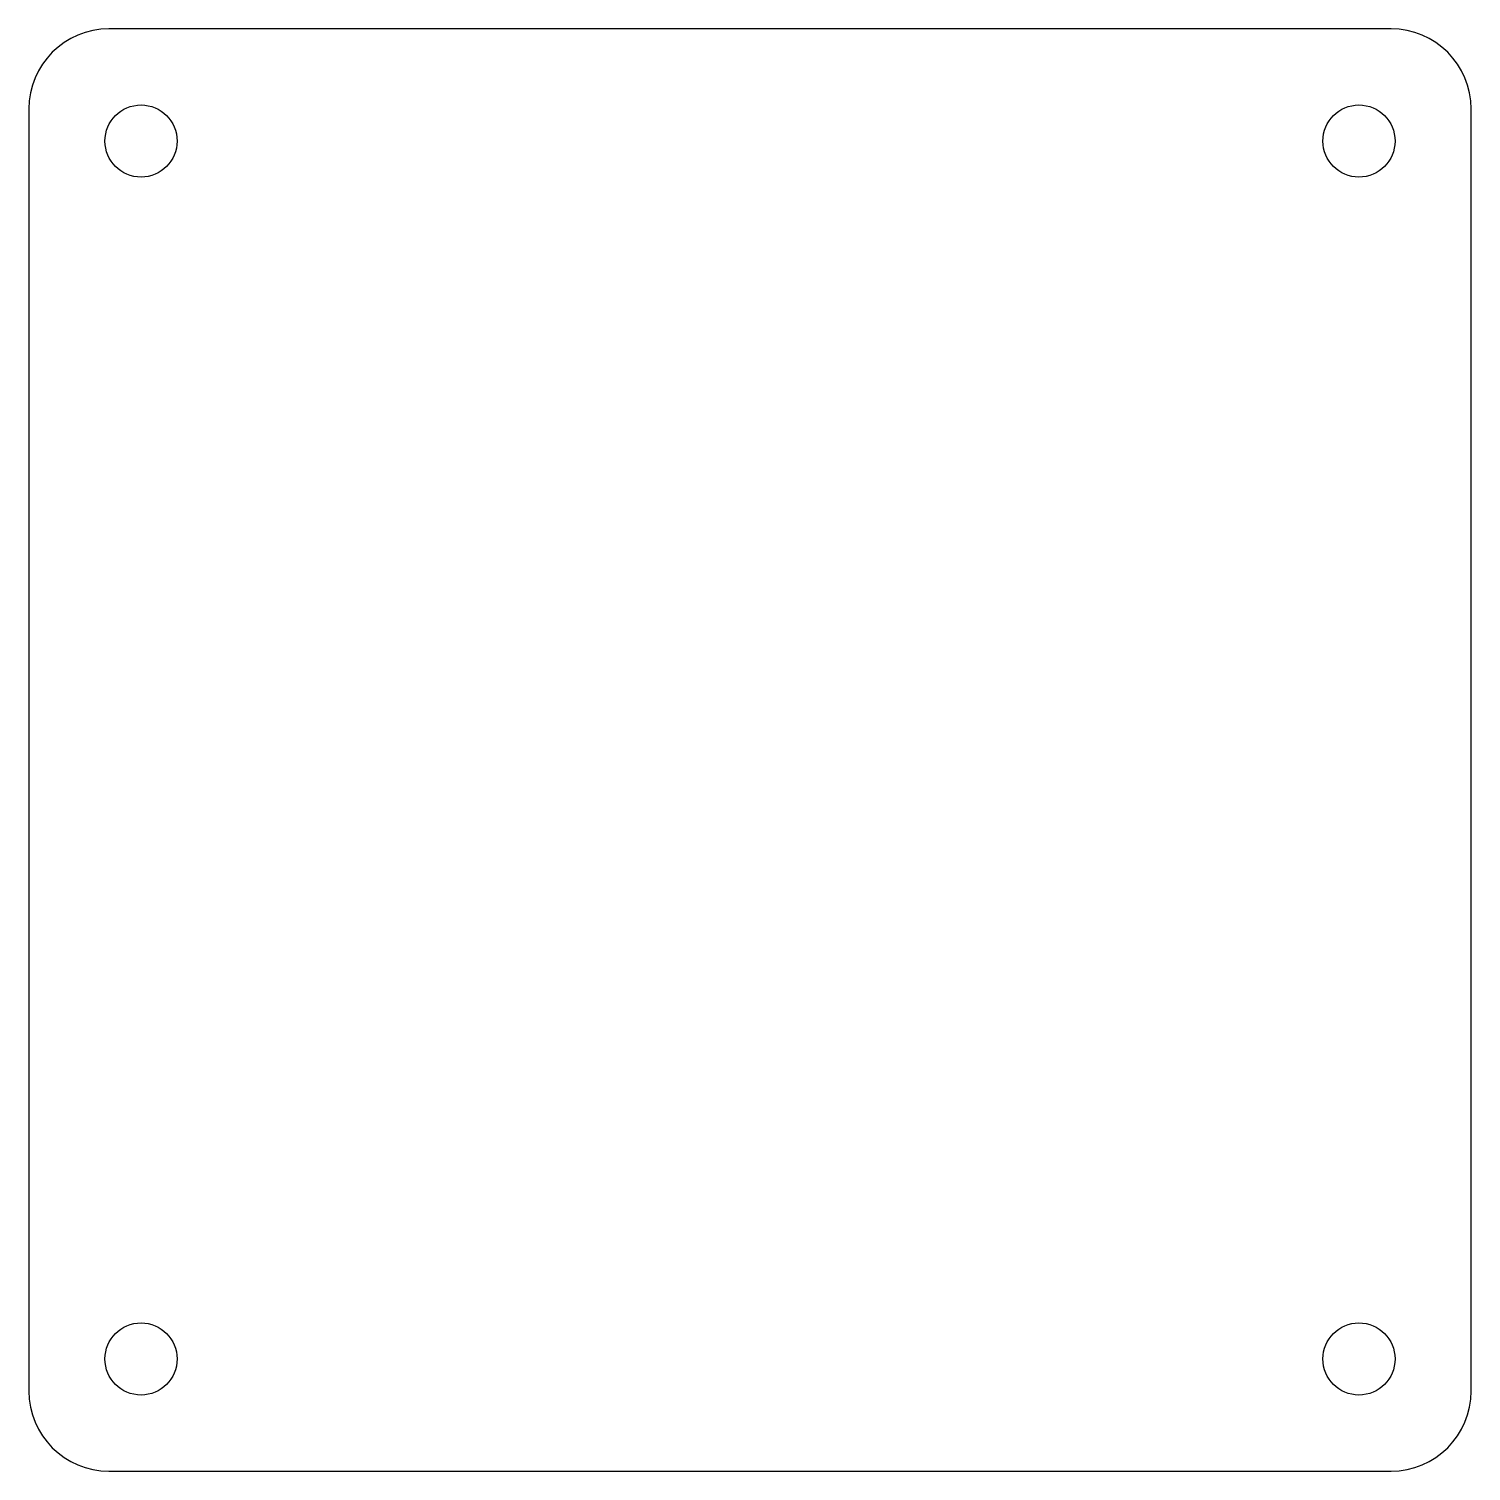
# Model space of a CAD drawing. Header units: millimetres. Extents: x 0 to 90, y 0 to 90.
import ezdxf

# ---------------------------------------------------------------- set-up
doc = ezdxf.new("R2010")
doc.units = ezdxf.units.MM
doc.layers.add('Visible', color=7, linetype='Continuous')

msp = doc.modelspace()

# ---------------------------------------------------------------- linework, layer by layer
at = {"layer": 'Visible'}
for p, q in [((85, 90), (5, 90)), ((0, 85), (0, 5)), ((90, 5), (90, 85)), ((5, 0), (85, 0))]:
    msp.add_line(p, q, dxfattribs=at)
for centre in [(7, 83), (83, 83), (7, 7), (83, 7)]:
    msp.add_circle(centre, 2.25, dxfattribs=at)
for centre, start, end in [((5, 85), 90, 180), ((85, 85), 0, 90), ((5, 5), 180, 270), ((85, 5), 270, 360)]:
    msp.add_arc(centre, 5, start, end, dxfattribs=at)

doc.saveas('drawing.dxf')
